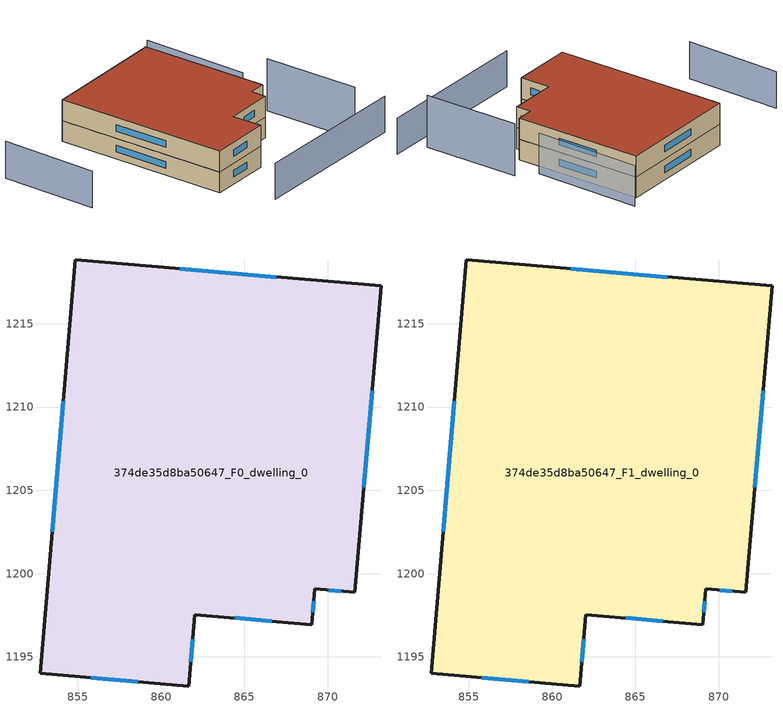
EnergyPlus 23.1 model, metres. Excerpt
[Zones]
374de35d8ba50647_F0_dwelling_0
 floor ground (EU_floor_Construction): 873.2,1217.27 871.63,1198.88 869.23,1199.08 869.05,1196.95 862.02,1197.54 861.66,1193.25 852.73,1194.01 854.84,1218.83 z0
 wall outside (EU_wall_Construction): 873.2,1217.27 854.84,1218.83 852.73,1194.01 861.66,1193.25 862.02,1197.54 869.05,1196.95 869.23,1199.08 871.63,1198.88 873.2,1217.27 z0:3
 window (EU_Window_Construction): 866.91,1217.8 861.12,1218.3 / 872.17,1205.18 872.66,1210.97 / 870.05,1199.02 870.81,1198.95 / 869.11,1197.68 869.17,1198.35 / 864.43,1197.34 866.64,1197.15 / 861.78,1194.72 861.9,1196.08 / 855.79,1193.75 858.6,1193.51 / 854.12,1210.33 853.45,1202.51 z1.03:1.97
374de35d8ba50647_F1_dwelling_0
 floor to 374de35d8ba50647_F0_dwelling_0 (EU_floor_Construction): 873.2,1217.27 871.63,1198.88 869.23,1199.08 869.05,1196.95 862.02,1197.54 861.66,1193.25 852.73,1194.01 854.84,1218.83 z3
 wall outside (EU_wall_Construction): 873.2,1217.27 854.84,1218.83 852.73,1194.01 861.66,1193.25 862.02,1197.54 869.05,1196.95 869.23,1199.08 871.63,1198.88 873.2,1217.27 z3:6
 window (EU_Window_Construction): 866.91,1217.8 861.12,1218.3 / 872.17,1205.18 872.66,1210.97 / 870.05,1199.02 870.81,1198.95 / 869.11,1197.68 869.17,1198.35 / 864.43,1197.34 866.64,1197.15 / 861.78,1194.72 861.9,1196.08 / 855.79,1193.75 858.6,1193.51 / 854.12,1210.33 853.45,1202.51 z4.03:4.97
 roof outside (EU_roof_Construction): 869.05,1196.95 869.23,1199.08 871.63,1198.88 873.2,1217.27 854.84,1218.83 852.73,1194.01 861.66,1193.25 862.02,1197.54 z6
shading: 854.74,1186.94 878.33,1184.57 z0:5.2; 874.65,1186.87 875.73,1200.63 z0:7.5; 873.65,1203.08 875.27,1218.3 z0:5.8; 842.2,1219.73 840.69,1205.91 z0:5.3
[Building]
EU S2 Campaign: North Axis=0; Terrain=City; Solar Distribution=FullExterior
[Site:Location]
Cape.Town.Intl.AP: Latitude=-33.965; Longitude=18.602; Time Zone=2; Elevation=46
[SizingPeriod:WeatherFileDays]
AnnualSizingPeriod: Begin Month=1; Begin Day of Month=1; End Month=12; End Day of Month=31; Day of Week for Start Day=Monday; Use Weather File Daylight Saving Period=No; Use Weather File Rain and Snow Indicators=No
[MATERIAL]
EU_InternalMass_Material: Roughness=MediumRough; Thickness=0.1; Conductivity=1; Density=1800; Specific Heat=900; Thermal Absorptance=0.9; Solar Absorptance=0.7; Visible Absorptance=0.7
[MATERIAL:NOMASS] Roughness=MediumRough; Thermal Absorptance=0.9; Solar Absorptance=0.7; Visible Absorptance=0.7
Name | Thermal Resistance
EU_wall_NoMass | 0.493876
EU_roof_NoMass | 0.449382
EU_floor_NoMass | 1.25
[WINDOWMATERIAL:SIMPLEGLAZINGSYSTEM]
EU_Window_SimpleGlazing: UFactor=4.4; Solar Heat Gain Coefficient=0.85; Visible Transmittance=0.85
[CONSTRUCTION]
EU_wall_Construction: EU_wall_NoMass
EU_roof_Construction: EU_roof_NoMass
EU_floor_Construction: EU_floor_NoMass
EU_Window_Construction: EU_Window_SimpleGlazing
EU_InternalMass_Construction: EU_InternalMass_Material
[ZONE] Type=1; Multiplier=1; Ceiling Height=autocalculate; Volume=1238.87; Floor Area=autocalculate; Part of Total Floor Area=Yes
374de35d8ba50647_F0_dwelling_0; 374de35d8ba50647_F1_dwelling_0
[INTERNALMASS] Construction=EU_InternalMass_Construction; Surface Area=412.955
Name | Zone or ZoneList
374de35d8ba50647_F0_dwelling_0_EU_InternalMass | 374de35d8ba50647_F0_dwelling_0
374de35d8ba50647_F1_dwelling_0_EU_InternalMass | 374de35d8ba50647_F1_dwelling_0
[OTHEREQUIPMENT] Fuel Type=Electricity; Design Level Calculation Method=Watts/Area; Power per Zone Floor Area=1; Fraction Latent=0; Fraction Radiant=0; Fraction Lost=0; Carbon Dioxide Generation Rate=0; EndUse Subcategory=EU_Step8_InternalGains
Name | Zone or ZoneList or Space or SpaceList | Schedule
EU_Step8_InternalGain_374de35d8ba50647_F0_dwelling_0_f000 | 374de35d8ba50647_F0_dwelling_0 | EU_Step8_GainSchedule_374de35d8ba50647_F0_dwelling_0_f000
EU_Step8_InternalGain_374de35d8ba50647_F1_dwelling_0_f000 | 374de35d8ba50647_F1_dwelling_0 | EU_Step8_GainSchedule_374de35d8ba50647_F1_dwelling_0_f000
[ZONEVENTILATION:DESIGNFLOWRATE] Schedule=EU_AlwaysOn; Design Flow Rate Calculation Method=AirChanges/Hour; Air Changes per Hour=0.64; Ventilation Type=Natural; Fan Pressure Rise=0; Fan Total Efficiency=1; Constant Term Coefficient=1; Temperature Term Coefficient=0; Velocity Term Coefficient=0; Velocity Squared Term Coefficient=0; Minimum Indoor Temperature=-100; Maximum Indoor Temperature=100; Delta Temperature=-100; Minimum Outdoor Temperature=-100; Maximum Outdoor Temperature=100; Maximum Wind Speed=40
Name | Zone or ZoneList or Space or SpaceList
EU_ConstantAir_374de35d8ba50647_F0_dwelling_0 | 374de35d8ba50647_F0_dwelling_0
EU_ConstantAir_374de35d8ba50647_F1_dwelling_0 | 374de35d8ba50647_F1_dwelling_0
[HVACTEMPLATE:THERMOSTAT] Constant Heating Setpoint=20; Constant Cooling Setpoint=50
EU_HeatOnly_374de35d8ba50647_F0_dwelling_0; EU_HeatOnly_374de35d8ba50647_F1_dwelling_0
[HVACTEMPLATE:ZONE:IDEALLOADSAIRSYSTEM] System Availability Schedule=EU_AlwaysOn; Maximum Heating Supply Air Temperature=50; Minimum Cooling Supply Air Temperature=13; Maximum Heating Supply Air Humidity Ratio=0.0156; Minimum Cooling Supply Air Humidity Ratio=0.0077; Heating Limit=NoLimit; Cooling Limit=NoLimit; Heating Availability Schedule=EU_AlwaysOn; Cooling Availability Schedule=EU_CoolingOff; Dehumidification Control Type=ConstantSensibleHeatRatio; Cooling Sensible Heat Ratio=0.7; Dehumidification Setpoint=60; Humidification Control Type=None; Humidification Setpoint=30; Outdoor Air Method=None; Outdoor Air Flow Rate per Person=0.00944; Outdoor Air Flow Rate per Zone Floor Area=0; Outdoor Air Flow Rate per Zone=0; Demand Controlled Ventilation Type=None; Outdoor Air Economizer Type=NoEconomizer; Heat Recovery Type=None; Sensible Heat Recovery Effectiveness=0.7; Latent Heat Recovery Effectiveness=0.65
Name | Template Thermostat
374de35d8ba50647_F0_dwelling_0 | EU_HeatOnly_374de35d8ba50647_F0_dwelling_0
374de35d8ba50647_F1_dwelling_0 | EU_HeatOnly_374de35d8ba50647_F1_dwelling_0
[SIZING:ZONE] Zone Cooling Design Supply Air Temperature Input Method=SupplyAirTemperature; Zone Cooling Design Supply Air Temperature=13; Zone Heating Design Supply Air Temperature Input Method=SupplyAirTemperature; Zone Heating Design Supply Air Temperature=50; Zone Cooling Design Supply Air Humidity Ratio=0.008; Zone Heating Design Supply Air Humidity Ratio=0.008; Cooling Design Air Flow Method=DesignDay; Cooling Design Air Flow Rate=0; Cooling Minimum Air Flow per Zone Floor Area=0.000762; Cooling Minimum Air Flow=0; Cooling Minimum Air Flow Fraction=0.2; Heating Design Air Flow Method=DesignDay; Heating Design Air Flow Rate=0; Heating Maximum Air Flow per Zone Floor Area=0.002032; Heating Maximum Air Flow=0.141576; Heating Maximum Air Flow Fraction=0.3; Account for Dedicated Outdoor Air System=No; Dedicated Outdoor Air System Control Strategy=NeutralSupplyAir; Dedicated Outdoor Air Low Setpoint Temperature for Design=autosize; Dedicated Outdoor Air High Setpoint Temperature for Design=autosize; Zone Load Sizing Method=Sensible Load Only No Latent Load; Zone Latent Cooling Design Supply Air Humidity Ratio Input Method=HumidityRatioDifference; Zone Cooling Design Supply Air Humidity Ratio Difference=0.005; Zone Latent Heating Design Supply Air Humidity Ratio Input Method=HumidityRatioDifference; Zone Humidification Design Supply Air Humidity Ratio Difference=0.005
374de35d8ba50647_F0_dwelling_0; 374de35d8ba50647_F1_dwelling_0
[SCHEDULE:CONSTANT]
Name | Hourly Value
EU_AlwaysOn | 1
EU_CoolingOff | 0
[SCHEDULE:FILE] Column Number=1; Rows to Skip at Top=0; Number of Hours of Data=8760; Column Separator=Comma; Interpolate to Timestep=No; Minutes per Item=60; Adjust Schedule for Daylight Savings=Yes
Name | File
EU_Step8_GainSchedule_374de35d8ba50647_F0_dwelling_0_f000 | ../../schedules/374de35d8ba50647/374de35d8ba50647_F0_dwelling_0_f000_gain.csv
EU_Step8_GainSchedule_374de35d8ba50647_F1_dwelling_0_f000 | ../../schedules/374de35d8ba50647/374de35d8ba50647_F1_dwelling_0_f000_gain.csv
